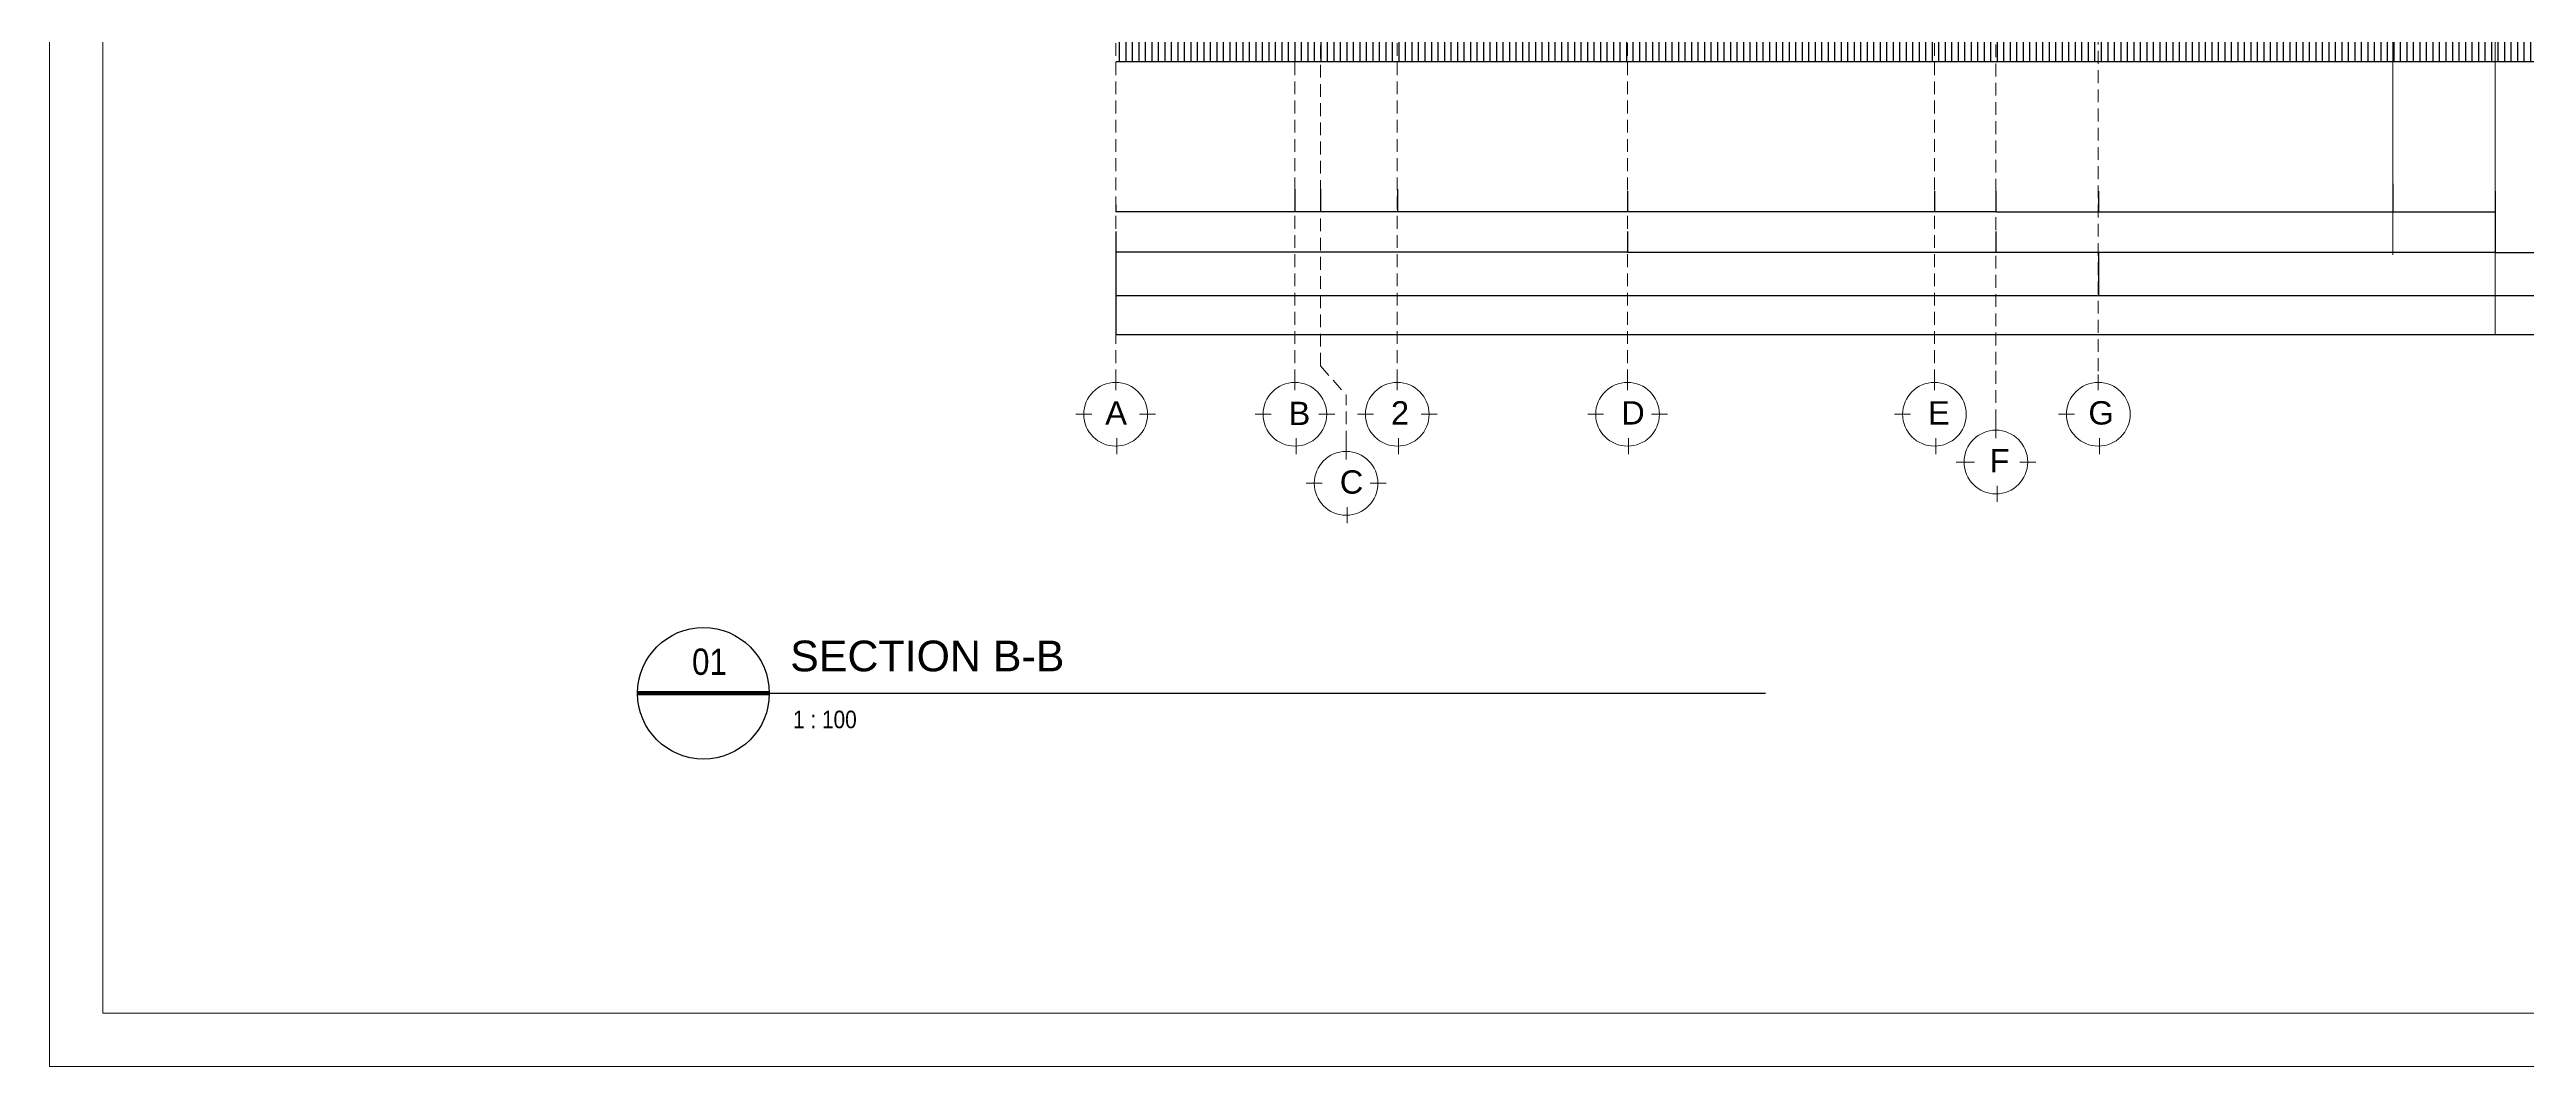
# Model space of a CAD drawing. Header units: millimetres. Extents: x -9564 to 494436, y -140371 to 4257.
# Drawn here: x 326436 to 350622, y -25289 to -15362 of the extents above; entities that cross this region are included whole.
import ezdxf
from ezdxf.enums import TextEntityAlignment as Align

# ---------------------------------------------------------------- set-up
doc = ezdxf.new("R2010")
doc.units = ezdxf.units.MM
doc.header["$MEASUREMENT"] = 0
doc.linetypes.add('DASHED2', pattern=[0.375, 0.25, -0.125])
doc.linetypes.add('HIDDEN2', pattern=[0.1875, 0.125, -0.0625])
doc.layers.get('DEFPOINTS').update_dxf_attribs({"lineweight": 18})
for name, color, linetype, lineweight in [('09-Arsiran', 8, 'Continuous', 5), ('AS', 8, 'HIDDEN2', 5), ('LEGEND', 1, 'DASHED2', 50), ('XR-KOP A3_MOZART$0$KOP-A1$0$A-GRSKOP', 1, 'Continuous', 5)]:
    doc.layers.add(name, color=color, linetype=linetype, lineweight=lineweight)
doc.layers.add('NOT', color=1, linetype='Continuous')
doc.styles.add('NOTEXT1', font='arial.ttf')
doc.styles.add('NOTEXT2', font='arial.ttf')
doc.styles.add('NOTEXT4', font='arial.ttf')
doc.styles.get("Standard").update_dxf_attribs({"font": 'arial.ttf'})
doc.styles.add('style2', font='times.ttf', dxfattribs={"height": 0.18})
doc.dimstyles.new('ISO-25', dxfattribs={"dimtxt": 0.18, "dimasz": 0.12, "dimexe": 0.1, "dimexo": 0.1, "dimgap": 0.0625, "dimtad": 1, "dimtoh": 1, "dimdec": 0, "dimlfac": 1000, "dimtxsty": 'style2', "dimblk": 'ARCHTICK', "dimcen": 0.15, "dimclrd": 1, "dimclre": 1, "dimclrt": 4, "dimadec": 0, "dimazin": 0, "dimtfac": 1, "dimtdec": 0, "dimtmove": 0, "dimatfit": 3, "dimldrblk": 'OBLIQUE', "dimfxl": 1, "dimarcsym": 0})

# ---------------------------------------------------------------- blocks, each defined once
blk = doc.blocks.new('aspot')
at = {"layer": '09-Arsiran'}
for p, q in [((110.262, 123.544), (110.262, 123.388)), ((112.012, 123.544), (112.012, 123.388)), ((113.012, 123.544), (113.012, 123.388)), ((115.26, 123.544), (115.26, 123.388)), ((118.257, 123.544), (118.257, 123.388)), ((119.857, 123.544), (119.857, 123.388)), ((109.873, 123.154), (110.029, 123.154)), ((110.496, 123.154), (110.652, 123.154)), ((111.623, 123.154), (111.779, 123.154)), ((112.246, 123.154), (112.402, 123.154)), ((112.623, 123.154), (112.779, 123.154)), ((113.246, 123.154), (113.402, 123.154)), ((114.871, 123.154), (115.026, 123.154)), ((115.493, 123.154), (115.649, 123.154)), ((117.868, 123.154), (118.024, 123.154)), ((119.468, 123.154), (119.624, 123.154)), ((110.274, 122.921), (110.274, 122.765)), ((112.024, 122.921), (112.024, 122.765)), ((112.512, 122.869), (112.512, 122.714)), ((113.024, 122.921), (113.024, 122.765)), ((115.271, 122.921), (115.271, 122.765)), ((118.269, 122.921), (118.269, 122.765)), ((118.857, 123.077), (118.857, 122.921)), ((119.869, 122.921), (119.869, 122.765)), ((118.468, 122.688), (118.624, 122.688)), ((118.491, 122.688), (118.647, 122.688)), ((119.091, 122.688), (119.247, 122.688)), ((112.123, 122.48), (112.279, 122.48)), ((112.746, 122.48), (112.902, 122.48)), ((118.869, 122.454), (118.869, 122.299)), ((112.524, 122.247), (112.524, 122.091))]:
    blk.add_line(p, q, dxfattribs=at)
for centre in [(110.262, 123.154), (112.012, 123.154), (113.012, 123.154), (115.26, 123.154), (118.257, 123.154), (119.857, 123.154), (118.857, 122.688), (112.512, 122.48)]:
    blk.add_circle(centre, 0.311, dxfattribs=at)
at = {"layer": 'AS'}
for p, q in [((110.262, 123.466), (110.262, 140.622)), ((112.012, 123.466), (112.012, 140.622)), ((112.262, 123.628), (112.262, 140.622)), ((113.012, 123.466), (113.012, 140.622)), ((115.26, 123.466), (115.26, 140.622)), ((118.257, 123.466), (118.257, 140.622)), ((118.857, 123.077), (118.857, 140.622)), ((119.857, 123.388), (119.857, 140.622)), ((112.262, 123.628), (112.512, 123.342)), ((112.512, 122.869), (112.512, 123.342))]:
    blk.add_line(p, q, dxfattribs=at)
at = {"layer": '09-Arsiran', "color": 2, "char_height": 0.228, "attachment_point": 1}
for s, insert in [('A', (110.16, 123.282)), ('B', (111.95, 123.277)), ('2', (112.95, 123.282)), ('D', (115.198, 123.282)), ('E', (118.195, 123.282)), ('G', (119.76, 123.282)), ('F', (118.795, 122.815)), ('C', (112.45, 122.607))]:
    blk.add_mtext_dynamic_manual_height_columns(s, width=0.05426, gutter_width=1.14, heights=[0], dxfattribs=dict(at, insert=insert))
blk = doc.blocks.new('_ArchTick')
at = {"color": 0, "linetype": 'ByBlock', "const_width": 0.15}
blk.add_lwpolyline([(-0.5, -0.5), (0.5, 0.5)], dxfattribs=at)
blk = doc.blocks.new('*D763')
at = {"color": 1, "lineweight": -2, "transparency": 16777216}
for p, q in [((345442, -16744), (345442, -16950)), ((346442, -16744), (346442, -16950)), ((346442, -16950), (345442, -16950))]:
    blk.add_line(p, q, dxfattribs=at)
at = {"layer": 'DEFPOINTS', "color": 0, "transparency": 16777216}
for p in [(345442, -16744), (346442, -16744), (345442, -16950)]:
    blk.add_point(p, dxfattribs=at)
at = {"color": 1, "lineweight": -2, "transparency": 16777216, "xscale": 0.12, "yscale": 0.12, "zscale": 0.12, "rotation": 180}
blk.add_blockref('_ArchTick', (345442, -16950), dxfattribs=at)
at = {"color": 1, "lineweight": -2, "transparency": 16777216, "xscale": 0.12, "yscale": 0.12, "zscale": 0.12}
blk.add_blockref('_ArchTick', (346442, -16950), dxfattribs=at)
at = {"color": 4, "transparency": 16777216, "insert": (345942, -16950), "char_height": 0.18, "attachment_point": 5, "style": 'style2'}
blk.add_mtext('1000000', dxfattribs=at)
blk = doc.blocks.new('_Oblique')
at = {"color": 0, "linetype": 'ByBlock', "lineweight": -2}
blk.add_line((-0.5, -0.5), (0.5, 0.5), dxfattribs=at)
blk = doc.blocks.new('*D764')
at = {"color": 1, "lineweight": -2, "transparency": 16777216}
for p, q in [((344842, -16744), (344842, -16947)), ((345442, -16744), (345442, -16947)), ((345442, -16947), (344842, -16947))]:
    blk.add_line(p, q, dxfattribs=at)
at = {"layer": 'DEFPOINTS', "color": 0, "transparency": 16777216}
for p in [(344842, -16744), (345442, -16744), (344842, -16947)]:
    blk.add_point(p, dxfattribs=at)
at = {"color": 1, "lineweight": -2, "transparency": 16777216, "xscale": 0.12, "yscale": 0.12, "zscale": 0.12, "rotation": 180}
blk.add_blockref('_ArchTick', (344842, -16947), dxfattribs=at)
at = {"color": 1, "lineweight": -2, "transparency": 16777216, "xscale": 0.12, "yscale": 0.12, "zscale": 0.12}
blk.add_blockref('_ArchTick', (345442, -16947), dxfattribs=at)
at = {"color": 4, "transparency": 16777216, "insert": (345142, -16947), "char_height": 0.18, "attachment_point": 5, "style": 'style2'}
blk.add_mtext('600000', dxfattribs=at)
blk = doc.blocks.new('*D765')
at = {"color": 1, "lineweight": -2, "transparency": 16777216}
for p, q in [((341844, -16744), (341844, -16945)), ((344842, -16744), (344842, -16945)), ((344842, -16945), (341844, -16945))]:
    blk.add_line(p, q, dxfattribs=at)
at = {"layer": 'DEFPOINTS', "color": 0, "transparency": 16777216}
for p in [(341844, -16744), (344842, -16744), (341844, -16945)]:
    blk.add_point(p, dxfattribs=at)
at = {"color": 1, "lineweight": -2, "transparency": 16777216, "xscale": 0.12, "yscale": 0.12, "zscale": 0.12, "rotation": 180}
blk.add_blockref('_ArchTick', (341844, -16945), dxfattribs=at)
at = {"color": 1, "lineweight": -2, "transparency": 16777216, "xscale": 0.12, "yscale": 0.12, "zscale": 0.12}
blk.add_blockref('_ArchTick', (344842, -16945), dxfattribs=at)
at = {"color": 4, "transparency": 16777216, "insert": (343343, -16945), "char_height": 0.18, "attachment_point": 5, "style": 'style2'}
blk.add_mtext('2997499', dxfattribs=at)
blk = doc.blocks.new('*D766')
at = {"color": 1, "lineweight": -2, "transparency": 16777216}
blk.add_line((341844, -16945), (339597, -16945), dxfattribs=at)
at = {"layer": 'DEFPOINTS', "color": 0, "transparency": 16777216}
for p in [(339597, -16945), (339597, -16945), (341844, -16945)]:
    blk.add_point(p, dxfattribs=at)
at = {"color": 1, "lineweight": -2, "transparency": 16777216, "xscale": 0.12, "yscale": 0.12, "zscale": 0.12, "rotation": 180}
blk.add_blockref('_ArchTick', (339597, -16945), dxfattribs=at)
at = {"color": 1, "lineweight": -2, "transparency": 16777216, "xscale": 0.12, "yscale": 0.12, "zscale": 0.12}
blk.add_blockref('_ArchTick', (341844, -16945), dxfattribs=at)
at = {"color": 4, "transparency": 16777216, "insert": (340720, -16945), "char_height": 0.18, "attachment_point": 5, "style": 'style2'}
blk.add_mtext('2247501', dxfattribs=at)
blk = doc.blocks.new('*D767')
at = {"color": 1, "lineweight": -2, "transparency": 16777216}
for p, q in [((338847, -16726), (338847, -16945)), ((339597, -16726), (339597, -16945)), ((339597, -16945), (338847, -16945))]:
    blk.add_line(p, q, dxfattribs=at)
at = {"layer": 'DEFPOINTS', "color": 0, "transparency": 16777216}
for p in [(338847, -16726), (339597, -16726), (338847, -16945)]:
    blk.add_point(p, dxfattribs=at)
at = {"color": 1, "lineweight": -2, "transparency": 16777216, "xscale": 0.12, "yscale": 0.12, "zscale": 0.12, "rotation": 180}
blk.add_blockref('_ArchTick', (338847, -16945), dxfattribs=at)
at = {"color": 1, "lineweight": -2, "transparency": 16777216, "xscale": 0.12, "yscale": 0.12, "zscale": 0.12}
blk.add_blockref('_ArchTick', (339597, -16945), dxfattribs=at)
at = {"color": 4, "transparency": 16777216, "insert": (339222, -16945), "char_height": 0.18, "attachment_point": 5, "style": 'style2'}
blk.add_mtext('750000', dxfattribs=at)
blk = doc.blocks.new('*D768')
at = {"color": 1, "lineweight": -2, "transparency": 16777216}
for p, q in [((338597, -16726), (338597, -16945)), ((338847, -16726), (338847, -16945)), ((338847, -16945), (338597, -16945))]:
    blk.add_line(p, q, dxfattribs=at)
at = {"layer": 'DEFPOINTS', "color": 0, "transparency": 16777216}
for p in [(338597, -16726), (338847, -16726), (338597, -16945)]:
    blk.add_point(p, dxfattribs=at)
at = {"color": 1, "lineweight": -2, "transparency": 16777216, "xscale": 0.12, "yscale": 0.12, "zscale": 0.12, "rotation": 180}
blk.add_blockref('_ArchTick', (338597, -16945), dxfattribs=at)
at = {"color": 1, "lineweight": -2, "transparency": 16777216, "xscale": 0.12, "yscale": 0.12, "zscale": 0.12}
blk.add_blockref('_ArchTick', (338847, -16945), dxfattribs=at)
at = {"color": 4, "transparency": 16777216, "insert": (338722, -16945), "char_height": 0.18, "attachment_point": 5, "style": 'style2'}
blk.add_mtext('250000', dxfattribs=at)
blk = doc.blocks.new('*D769')
at = {"color": 1, "lineweight": -2, "transparency": 16777216}
for p, q in [((336847, -16878), (336847, -16945)), ((338597, -16878), (338597, -16945)), ((338597, -16945), (336847, -16945))]:
    blk.add_line(p, q, dxfattribs=at)
at = {"layer": 'DEFPOINTS', "color": 0, "transparency": 16777216}
for p in [(336847, -16878), (338597, -16878), (336847, -16945)]:
    blk.add_point(p, dxfattribs=at)
at = {"color": 1, "lineweight": -2, "transparency": 16777216, "xscale": 0.12, "yscale": 0.12, "zscale": 0.12, "rotation": 180}
blk.add_blockref('_ArchTick', (336847, -16945), dxfattribs=at)
at = {"color": 1, "lineweight": -2, "transparency": 16777216, "xscale": 0.12, "yscale": 0.12, "zscale": 0.12}
blk.add_blockref('_ArchTick', (338597, -16945), dxfattribs=at)
at = {"color": 4, "transparency": 16777216, "insert": (337722, -16945), "char_height": 0.18, "attachment_point": 5, "style": 'style2'}
blk.add_mtext('1750000', dxfattribs=at)
blk = doc.blocks.new('*D910')
at = {"color": 1, "lineweight": -2, "transparency": 16777216}
for p, q in [((349317, -16674), (349317, -16947)), ((346442, -16744), (346442, -16947)), ((346442, -16947), (349317, -16947))]:
    blk.add_line(p, q, dxfattribs=at)
at = {"layer": 'DEFPOINTS', "color": 0, "transparency": 16777216}
for p in [(349317, -16674), (346442, -16744), (349317, -16947)]:
    blk.add_point(p, dxfattribs=at)
at = {"color": 1, "lineweight": -2, "transparency": 16777216, "xscale": 0.12, "yscale": 0.12, "zscale": 0.12, "rotation": 180}
blk.add_blockref('_ArchTick', (346442, -16947), dxfattribs=at)
at = {"color": 1, "lineweight": -2, "transparency": 16777216, "xscale": 0.12, "yscale": 0.12, "zscale": 0.12}
blk.add_blockref('_ArchTick', (349317, -16947), dxfattribs=at)
at = {"color": 4, "transparency": 16777216, "insert": (347879, -16947), "char_height": 0.18, "attachment_point": 5, "style": 'style2'}
blk.add_mtext('2874998', dxfattribs=at)
blk = doc.blocks.new('*D911')
at = {"color": 1, "lineweight": -2, "transparency": 16777216}
for p, q in [((349317, -16744), (349317, -16947)), ((350317, -16744), (350317, -16947)), ((349317, -16947), (350317, -16947))]:
    blk.add_line(p, q, dxfattribs=at)
at = {"layer": 'DEFPOINTS', "color": 0, "transparency": 16777216}
for p in [(349317, -16744), (350317, -16744), (350317, -16947)]:
    blk.add_point(p, dxfattribs=at)
at = {"color": 1, "lineweight": -2, "transparency": 16777216, "xscale": 0.12, "yscale": 0.12, "zscale": 0.12, "rotation": 180}
blk.add_blockref('_ArchTick', (349317, -16947), dxfattribs=at)
at = {"color": 1, "lineweight": -2, "transparency": 16777216, "xscale": 0.12, "yscale": 0.12, "zscale": 0.12}
blk.add_blockref('_ArchTick', (350317, -16947), dxfattribs=at)
at = {"color": 4, "transparency": 16777216, "insert": (349817, -16947), "char_height": 0.18, "attachment_point": 5, "style": 'style2'}
blk.add_mtext('1000000', dxfattribs=at)
blk = doc.blocks.new('*D770')
at = {"color": 1, "lineweight": -2, "transparency": 16777216}
for p, q in [((345442, -17139), (345442, -17343)), ((350317, -17139), (350317, -17343)), ((350317, -17343), (345442, -17343))]:
    blk.add_line(p, q, dxfattribs=at)
at = {"layer": 'DEFPOINTS', "color": 0, "transparency": 16777216}
for p in [(345442, -17139), (350317, -17139), (345442, -17343)]:
    blk.add_point(p, dxfattribs=at)
at = {"color": 1, "lineweight": -2, "transparency": 16777216, "xscale": 0.12, "yscale": 0.12, "zscale": 0.12, "rotation": 180}
blk.add_blockref('_ArchTick', (345442, -17343), dxfattribs=at)
at = {"color": 1, "lineweight": -2, "transparency": 16777216, "xscale": 0.12, "yscale": 0.12, "zscale": 0.12}
blk.add_blockref('_ArchTick', (350317, -17343), dxfattribs=at)
at = {"color": 4, "transparency": 16777216, "insert": (347879, -17342), "char_height": 0.18, "attachment_point": 5, "style": 'style2'}
blk.add_mtext('4874998', dxfattribs=at)
blk = doc.blocks.new('*D771')
at = {"color": 1, "lineweight": -2, "transparency": 16777216}
for p, q in [((341844, -17139), (341844, -17343)), ((345442, -17139), (345442, -17343)), ((345442, -17343), (341844, -17343))]:
    blk.add_line(p, q, dxfattribs=at)
at = {"layer": 'DEFPOINTS', "color": 0, "transparency": 16777216}
for p in [(341844, -17139), (345442, -17139), (341844, -17343)]:
    blk.add_point(p, dxfattribs=at)
at = {"color": 1, "lineweight": -2, "transparency": 16777216, "xscale": 0.12, "yscale": 0.12, "zscale": 0.12, "rotation": 180}
blk.add_blockref('_ArchTick', (341844, -17343), dxfattribs=at)
at = {"color": 1, "lineweight": -2, "transparency": 16777216, "xscale": 0.12, "yscale": 0.12, "zscale": 0.12}
blk.add_blockref('_ArchTick', (345442, -17343), dxfattribs=at)
at = {"color": 4, "transparency": 16777216, "insert": (343643, -17342), "char_height": 0.18, "attachment_point": 5, "style": 'style2'}
blk.add_mtext('3597499', dxfattribs=at)
blk = doc.blocks.new('*D772')
at = {"color": 1, "lineweight": -2, "transparency": 16777216}
for p, q in [((336847, -17139), (336847, -17341)), ((341844, -17139), (341844, -17341)), ((341844, -17341), (336847, -17341))]:
    blk.add_line(p, q, dxfattribs=at)
at = {"layer": 'DEFPOINTS', "color": 0, "transparency": 16777216}
for p in [(336847, -17139), (341844, -17139), (336847, -17341)]:
    blk.add_point(p, dxfattribs=at)
at = {"color": 1, "lineweight": -2, "transparency": 16777216, "xscale": 0.12, "yscale": 0.12, "zscale": 0.12, "rotation": 180}
blk.add_blockref('_ArchTick', (336847, -17341), dxfattribs=at)
at = {"color": 1, "lineweight": -2, "transparency": 16777216, "xscale": 0.12, "yscale": 0.12, "zscale": 0.12}
blk.add_blockref('_ArchTick', (341844, -17341), dxfattribs=at)
at = {"color": 4, "transparency": 16777216, "insert": (339345, -17341), "char_height": 0.18, "attachment_point": 5, "style": 'style2'}
blk.add_mtext('4997501', dxfattribs=at)
blk = doc.blocks.new('*D773')
at = {"color": 1, "lineweight": -2, "transparency": 16777216}
for p, q in [((350317, -16744), (350317, -17343)), ((354492, -16744), (354492, -17343)), ((350317, -17343), (354492, -17343))]:
    blk.add_line(p, q, dxfattribs=at)
at = {"layer": 'DEFPOINTS', "color": 0, "transparency": 16777216}
for p in [(350317, -16744), (354492, -16744), (354492, -17343)]:
    blk.add_point(p, dxfattribs=at)
at = {"color": 1, "lineweight": -2, "transparency": 16777216, "xscale": 0.12, "yscale": 0.12, "zscale": 0.12, "rotation": 180}
blk.add_blockref('_ArchTick', (350317, -17343), dxfattribs=at)
at = {"color": 1, "lineweight": -2, "transparency": 16777216, "xscale": 0.12, "yscale": 0.12, "zscale": 0.12}
blk.add_blockref('_ArchTick', (354492, -17343), dxfattribs=at)
at = {"color": 4, "transparency": 16777216, "insert": (352404, -17342), "char_height": 0.18, "attachment_point": 5, "style": 'style2'}
blk.add_mtext('4175000', dxfattribs=at)
blk = doc.blocks.new('*D774')
at = {"color": 1, "lineweight": -2, "transparency": 16777216}
for p, q in [((336847, -17340), (336847, -17764)), ((346442, -17343), (346442, -17764)), ((336847, -17763), (346442, -17763))]:
    blk.add_line(p, q, dxfattribs=at)
at = {"layer": 'DEFPOINTS', "color": 0, "transparency": 16777216}
for p in [(336847, -17340), (346442, -17343), (346442, -17763)]:
    blk.add_point(p, dxfattribs=at)
at = {"color": 1, "lineweight": -2, "transparency": 16777216, "xscale": 0.12, "yscale": 0.12, "zscale": 0.12, "rotation": 180}
blk.add_blockref('_ArchTick', (336847, -17763), dxfattribs=at)
at = {"color": 1, "lineweight": -2, "transparency": 16777216, "xscale": 0.12, "yscale": 0.12, "zscale": 0.12}
blk.add_blockref('_ArchTick', (346442, -17763), dxfattribs=at)
at = {"color": 4, "transparency": 16777216, "insert": (341644, -17763), "char_height": 0.18, "attachment_point": 5, "style": 'style2'}
blk.add_mtext('9595000', dxfattribs=at)
blk = doc.blocks.new('*D775')
at = {"color": 1, "lineweight": -2, "transparency": 16777216}
for p, q in [((346442, -17343), (346442, -17764)), ((354492, -17343), (354492, -17764)), ((346442, -17763), (354492, -17763))]:
    blk.add_line(p, q, dxfattribs=at)
at = {"layer": 'DEFPOINTS', "color": 0, "transparency": 16777216}
for p in [(346442, -17343), (354492, -17343), (354492, -17763)]:
    blk.add_point(p, dxfattribs=at)
at = {"color": 1, "lineweight": -2, "transparency": 16777216, "xscale": 0.12, "yscale": 0.12, "zscale": 0.12, "rotation": 180}
blk.add_blockref('_ArchTick', (346442, -17763), dxfattribs=at)
at = {"color": 1, "lineweight": -2, "transparency": 16777216, "xscale": 0.12, "yscale": 0.12, "zscale": 0.12}
blk.add_blockref('_ArchTick', (354492, -17763), dxfattribs=at)
at = {"color": 4, "transparency": 16777216, "insert": (350467, -17763), "char_height": 0.18, "attachment_point": 5, "style": 'style2'}
blk.add_mtext('8049998', dxfattribs=at)
blk = doc.blocks.new('*D776')
at = {"color": 1, "lineweight": -2, "transparency": 16777216}
for p, q in [((336847, -17764), (336847, -18146)), ((354492, -17764), (354492, -18146)), ((354492, -18146), (336847, -18146))]:
    blk.add_line(p, q, dxfattribs=at)
at = {"layer": 'DEFPOINTS', "color": 0, "transparency": 16777216}
for p in [(336847, -17763), (354492, -17763), (336847, -18146)]:
    blk.add_point(p, dxfattribs=at)
at = {"color": 1, "lineweight": -2, "transparency": 16777216, "xscale": 0.12, "yscale": 0.12, "zscale": 0.12, "rotation": 180}
blk.add_blockref('_ArchTick', (336847, -18146), dxfattribs=at)
at = {"color": 1, "lineweight": -2, "transparency": 16777216, "xscale": 0.12, "yscale": 0.12, "zscale": 0.12}
blk.add_blockref('_ArchTick', (354492, -18146), dxfattribs=at)
at = {"color": 4, "transparency": 16777216, "insert": (345669, -18146), "char_height": 0.18, "attachment_point": 5, "style": 'style2'}
blk.add_mtext('17644998', dxfattribs=at)
blk = doc.blocks.new('hsdh')
at = {"layer": 'XR-KOP A3_MOZART$0$KOP-A1$0$A-GRSKOP', "color": 0, "linetype": 'Continuous', "lineweight": 5}
blk.add_lwpolyline([(145480, 82601), (107945, 82601), (107945, 56197), (145480, 56197)], close=True, dxfattribs=at)
at = {"layer": 'XR-KOP A3_MOZART$0$KOP-A1$0$A-GRSKOP', "color": 5, "linetype": 'Continuous', "lineweight": 5}
blk.add_lwpolyline([(145017, 82138), (108409, 82138), (108409, 56660), (145017, 56660)], close=True, dxfattribs=at)
blk = doc.blocks.new('NOT-28-ADI')
at = {"const_width": 50}
blk.add_lwpolyline([(-750, 0), (750, 0)], dxfattribs=at)
blk.add_circle((0, 0), 750)
at = {"layer": 'NOT'}
blk.add_line((750, 0), (12100, 0), dxfattribs=at)
at = {"color": 5, "style": 'NOTEXT4'}
for tag, p in [('JDL1', (988, 765)), ('JDL2', (988, 250))]:
    blk.add_attdef(tag, p, '', height=350, dxfattribs=at)
at = {"color": 5, "style": 'NOTEXT4', "width": 0.85}
blk.add_attdef('NO', text='', height=300, dxfattribs=at).set_placement((68, 360), align=Align.MIDDLE_CENTER)
at = {"style": 'NOTEXT1', "width": 0.85}
blk.add_attdef('REF.', text='', height=200, dxfattribs=at).set_placement((0, -190), align=Align.TOP_CENTER)
blk.add_attdef('SCALE', (1020, -398), '', height=200, dxfattribs=at)
blk.add_attdef('ROOM', text='', height=200, dxfattribs=at).set_placement((3715, -388), align=Align.RIGHT)

msp = doc.modelspace()

# ---------------------------------------------------------------- hatches: boundary and pattern name
h = msp.add_hatch()
h.set_pattern_fill('ANSI31', color=8, scale=19.999996, angle=45)
h.set_pattern_definition([(90, (226584.203, -140582.31), (-63.499988, 0), [])])
h.paths.add_polyline_path([(341844.0726, -15283.5376), (341769.0726, -15283.5376), (341769.0726, -14923.5377), (339596.5713, -14923.5377), (339596.5713, -15483.5376), (341844.0726, -15483.5376)])
h.paths.add_polyline_path([(339596.5713, -14923.5377), (338846.5715, -14923.5377), (338846.5715, -15483.5376), (339596.5713, -15483.5376)])
h.paths.add_polyline_path([(338846.5715, -14923.5377), (338596.5715, -14923.5377), (338596.5715, -15483.5376), (338846.5715, -15483.5376)])
h.paths.add_polyline_path([(338596.5715, -14923.5377), (336996.5718, -14923.5377), (336996.5718, -15283.5376), (336846.5719, -15283.5376), (336846.5719, -15483.5376), (338596.5715, -15483.5376)])
h.paths.add_polyline_path([(344766.5723, -15283.5376), (341844.0726, -15283.5376), (341844.0726, -15483.5376), (344766.5723, -15483.5376)])
h.paths.add_polyline_path([(345441.5719, -14923.5377), (344916.5723, -14923.5377), (344916.5723, -15483.5376), (345441.5719, -15483.5376)])
h.paths.add_polyline_path([(344916.5723, -15283.5376), (344841.572, -15283.5376), (344841.572, -15483.5376), (344916.5723, -15483.5376)])
h.paths.add_polyline_path([(344841.572, -15283.5376), (344766.5723, -15283.5376), (344766.5723, -15483.5376), (344841.572, -15483.5376)])
h.paths.add_polyline_path([(345516.5719, -14923.5377), (345516.5719, -15283.5376), (345441.5719, -15283.5376), (345441.5719, -15483.5376), (354491.5704, -15483.5376), (354491.5704, -14923.5377)])

# ---------------------------------------------------------------- linework, layer by layer
msp.add_line((354491.5704, -15483.5376), (336846.5719, -15483.5376))
at = {"layer": 'AS'}
for p, q in [((349316.5702, -11763.5753), (349316.5702, -17365.643)), ((350316.57, -11763.5753), (350316.57, -18148.6208))]:
    msp.add_line(p, q, dxfattribs=at)

# ---------------------------------------------------------------- block references
at = {"xscale": 999.9998119083025, "yscale": 999.9998119083025, "zscale": 999.9998119083025}
msp.add_blockref('aspot', (226584.2033, -142076.5502), dxfattribs=at)
at = {"layer": 'LEGEND', "xscale": 1.118963964633539, "yscale": 1.118963964633539, "zscale": 1.118963964633539}
msp.add_blockref('hsdh', (205649.0076, -88170.8627), dxfattribs=at)
at = {"layer": 'NOT'}
ref = msp.add_blockref('NOT-28-ADI', (332821.4535, -21646.1332), dxfattribs=dict(at, xscale=0.8571426960544481, yscale=0.8571426960544481, zscale=0.8571426960544481))
ref.add_attrib('NO', '01', dxfattribs={"layer": '0', "color": 5, "height": 257.14281, "style": 'NOTEXT2', "width": 0.85}).set_placement((332879.7659, -21337.8702), align=Align.MIDDLE_CENTER)
ref.add_attrib('JDL2', 'SECTION B-B', (333668.0636, -21431.8111), dxfattribs={"layer": '0', "color": 5, "height": 299.999944, "style": 'NOTEXT2'})
ref.add_attrib('SCALE', '1 : 100', (333695.3441, -21987.2102), dxfattribs={"layer": '0', "height": 171.42854, "style": 'NOTEXT1', "width": 0.85})

# ---------------------------------------------------------------- dimensions: what is measured, and where the dimension line sits
for base, p1, p2, picture, middle in [((349316.5702, -16946.9873), (346441.5719, -16743.5974), (349316.5702, -16673.8851), '*D910', (347879.071, -16946.833)), ((336846.5719, -16945.2924), (338596.5715, -16877.6548), (336846.5719, -16877.6548), '*D769', (337721.5717, -16945.138)), ((338846.5715, -16945.2924), (339596.5713, -16726.3429), (338846.5715, -16726.3429), '*D767', (339221.5714, -16945.138)), ((341844.0726, -16945.2924), (344841.572, -16743.5974), (341844.0726, -16743.5974), '*D765', (343342.8223, -16945.138)), ((344841.572, -16946.9873), (345441.5719, -16743.5974), (344841.572, -16743.5974), '*D764', (345141.572, -16946.8333)), ((345441.5719, -16950.3773), (346441.5719, -16743.5974), (345441.5719, -16743.5974), '*D763', (345941.5719, -16950.2232)), ((350316.57, -16946.9873), (349316.5702, -16743.5974), (350316.57, -16743.5974), '*D911', (349816.5701, -16946.8333)), ((354491.5704, -17342.5494), (350316.57, -16743.5974), (354491.5704, -16743.5974), '*D773', (352404.0702, -17342.395)), ((336846.5719, -17340.7867), (341844.0726, -17139.0242), (336846.5719, -17139.0242), '*D772', (339345.3222, -17340.6324)), ((339596.5713, -16945.2924), (341844.0726, -16945.2924), (339596.5713, -16945.2924), '*D766', (340720.322, -16945.138)), ((341844.0726, -17342.5494), (345441.5719, -17139.0242), (341844.0726, -17139.0242), '*D771', (343642.8222, -17342.395)), ((345441.5719, -17342.5494), (350316.57, -17139.0242), (345441.5719, -17139.0242), '*D770', (347879.071, -17342.395)), ((346441.5719, -17763.4693), (336846.5719, -17339.9054), (346441.5719, -17342.5494), '*D774', (341644.0719, -17763.315)), ((354491.57035, -17763.46932), (346441.57187, -17342.54935), (354491.57035, -17342.54935), '*D775', (350466.57111, -17763.31501)), ((336846.57187, -18145.93065), (354491.57035, -17763.46932), (336846.57187, -17763.46932), '*D776', (345669.07111, -18145.77633))]:
    dim = msp.add_linear_dim(base=base, p1=p1, p2=p2, dimstyle='ISO-25')
    dim.commit()
    dim.dimension.update_dxf_attribs({"geometry": picture, "text_midpoint": middle})
dim = msp.add_linear_dim(base=(338596.5715, -16945.2924), p1=(338846.5715, -16726.3429), p2=(338596.5715, -16726.3429), dimstyle='ISO-25')
dim.commit()
dim.dimension.update_dxf_attribs({"geometry": '*D768', "text_midpoint": (338721.5715, -16945.2924), "dimtype": 160})

doc.saveas('drawing.dxf')
